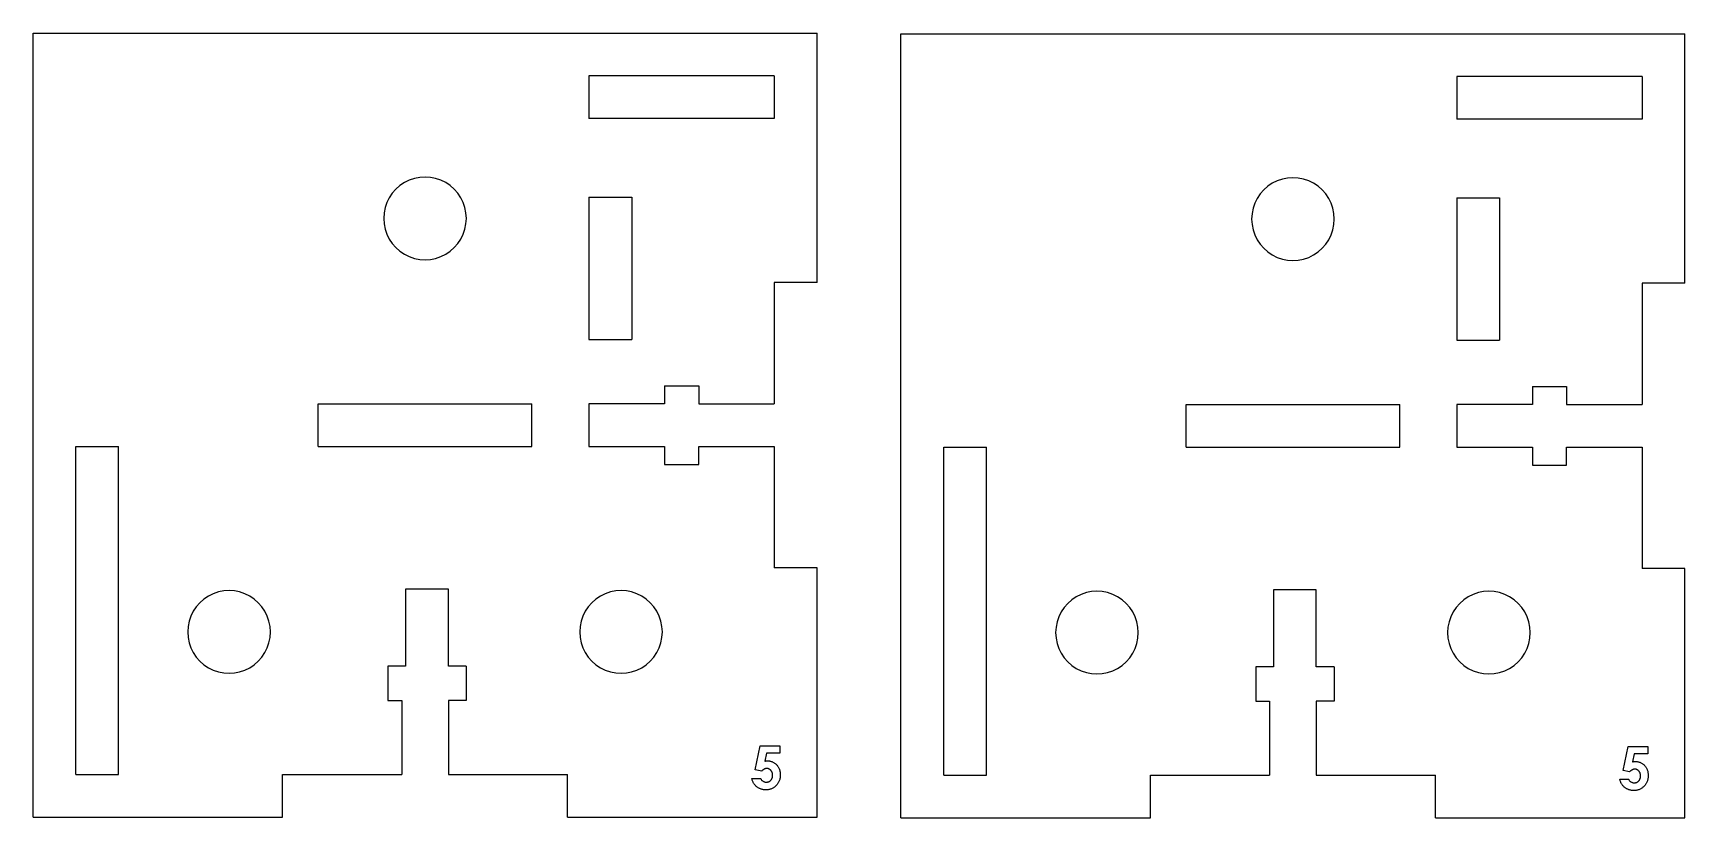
# Model space of a CAD drawing. Extents: x 0 to 116, y 0 to 55.
import ezdxf

# ---------------------------------------------------------------- set-up
doc = ezdxf.new("R2010")
doc.units = 0
doc.layers.add('Layer_1', color=7, linetype='CONTINUOUS')

msp = doc.modelspace()

# ---------------------------------------------------------------- linework, layer by layer
at = {"layer": 'Layer_1', "color": 7}
for points in [[(0.120758, 0.167973), (0.120758, 55.167976), (55.120758, 55.167976)], [(55.120758, 37.667977), (55.120758, 55.167976)], [(61.012274, 0.120758), (61.012274, 55.120761), (116.012274, 55.120761)], [(116.012274, 37.620762), (116.012274, 55.120761)], [(52.120757, 52.167977), (39.120756, 52.167977), (39.120756, 49.167975)], [(52.120757, 52.167977), (52.120757, 49.167975)], [(113.012273, 52.120762), (100.012272, 52.120762), (100.012272, 49.12076)], [(113.012273, 52.120762), (113.012273, 49.12076)], [(52.120757, 49.167975), (39.120756, 49.167975)], [(113.012273, 49.12076), (100.012272, 49.12076)], [(39.120756, 43.667975), (39.120756, 33.667977), (42.120758, 33.667977)], [(39.120756, 43.667975), (42.120758, 43.667975)], [(42.120758, 43.667975), (42.120758, 33.667977)], [(100.012272, 43.62076), (100.012272, 33.620762), (103.012274, 33.620762)], [(100.012272, 43.62076), (103.012274, 43.62076)], [(103.012274, 43.62076), (103.012274, 33.620762)], [(55.120758, 37.667977), (52.120757, 37.667977), (52.120757, 29.167973)], [(116.012274, 37.620762), (113.012273, 37.620762), (113.012273, 29.120758)], [(44.420757, 30.41797), (44.420757, 29.167973), (39.120756, 29.167973), (39.120756, 26.167968), (44.420757, 26.167968), (44.420757, 24.917971), (46.820758, 24.917971), (46.820758, 26.167968), (52.120757, 26.167968), (52.120757, 17.667964)], [(44.420757, 30.41797), (46.820758, 30.41797)], [(46.820758, 30.41797), (46.820758, 29.167973)], [(105.312273, 30.370755), (105.312273, 29.120758), (100.012272, 29.120758), (100.012272, 26.120753), (105.312273, 26.120753), (105.312273, 24.870756), (107.712274, 24.870756), (107.712274, 26.120753), (113.012273, 26.120753), (113.012273, 17.620749)], [(105.312273, 30.370755), (107.712274, 30.370755)], [(107.712274, 30.370755), (107.712274, 29.120758)], [(20.120758, 29.167973), (35.120756, 29.167973)], [(20.120758, 26.167968), (20.120758, 29.167973)], [(20.120758, 26.167968), (35.120756, 26.167968), (35.120756, 29.167973)], [(46.820758, 29.167973), (52.120757, 29.167973)], [(81.012274, 29.120758), (96.012272, 29.120758)], [(81.012274, 26.120753), (81.012274, 29.120758)], [(81.012274, 26.120753), (96.012272, 26.120753), (96.012272, 29.120758)], [(107.712274, 29.120758), (113.012273, 29.120758)], [(3.120758, 26.167968), (6.120758, 26.167968)], [(3.120758, 3.167977), (3.120758, 26.167968)], [(3.120758, 3.167977), (6.120758, 3.167977), (6.120758, 26.167968)], [(64.012274, 26.120753), (67.012274, 26.120753)], [(64.012274, 3.120762), (64.012274, 26.120753)], [(64.012274, 3.120762), (67.012274, 3.120762), (67.012274, 26.120753)], [(55.120758, 17.667964), (52.120757, 17.667964)], [(55.120758, 0.167973), (55.120758, 17.667964)], [(116.012274, 17.620749), (113.012273, 17.620749)], [(116.012274, 0.120758), (116.012274, 17.620749)], [(30.506222, 10.764191), (29.256222, 10.764191), (29.256222, 16.167988), (26.256223, 16.167988), (26.256223, 10.764191), (25.006223, 10.764191), (25.006223, 8.364182), (25.985292, 8.364182), (25.985292, 3.167977)], [(91.397738, 10.716976), (90.147738, 10.716976), (90.147738, 16.120773), (87.147739, 16.120773), (87.147739, 10.716976), (85.897739, 10.716976), (85.897739, 8.316967), (86.876808, 8.316967), (86.876808, 3.120762)], [(30.506222, 10.764191), (30.506222, 8.364182)], [(91.397738, 10.716976), (91.397738, 8.316967)], [(29.256222, 8.364182), (29.256222, 3.167977)], [(30.506222, 8.364182), (29.256222, 8.364182)], [(90.147738, 8.316967), (90.147738, 3.120762)], [(91.397738, 8.316967), (90.147738, 8.316967)], [(17.620758, 3.167977), (25.985292, 3.167977)], [(17.620758, 0.167973), (17.620758, 3.167977)], [(29.256222, 3.167977), (37.620757, 3.167977)], [(37.620757, 0.167973), (37.620757, 3.167977)], [(78.512274, 3.120762), (86.876808, 3.120762)], [(78.512274, 0.120758), (78.512274, 3.120762)], [(90.147738, 3.120762), (98.512273, 3.120762)], [(98.512273, 0.120758), (98.512273, 3.120762)], [(0.120758, 0.167973), (17.620758, 0.167973)], [(37.620757, 0.167973), (55.120758, 0.167973)], [(61.012274, 0.120758), (78.512274, 0.120758)], [(98.512273, 0.120758), (116.012274, 0.120758)]]:
    msp.add_lwpolyline(points, dxfattribs=at)
for points in [[(30.520758, 42.167976)], [(91.412274, 42.120761)], [(16.770758, 13.167984)], [(44.270757, 13.167984)], [(77.662274, 13.120769)], [(105.162273, 13.120769)]]:
    msp.add_lwpolyline(points, close=True, dxfattribs=at)
at = {"layer": 'Layer_1', "color": 1}
for points in [[(50.786622, 3.50331), (51.139388, 5.167989)], [(51.139388, 5.167989), (52.505373, 5.167989)], [(51.566071, 4.66798), (51.448882, 4.10066)], [(52.505373, 4.66798), (51.566071, 4.66798)], [(52.505373, 5.167989), (52.505373, 4.66798)], [(111.678138, 3.456095), (112.030904, 5.120774)], [(112.030904, 5.120774), (113.396889, 5.120774)], [(113.396889, 5.120774), (113.396889, 4.620765)], [(51.239747, 3.399355), (50.786622, 3.50331)], [(112.457587, 4.620765), (112.340398, 4.053445)], [(113.396889, 4.620765), (112.457587, 4.620765)], [(50.543835, 2.898737), (51.159218, 2.898737)], [(111.435351, 2.851522), (112.050734, 2.851522)], [(112.131263, 3.35214), (111.678138, 3.456095)]]:
    msp.add_lwpolyline(points, dxfattribs=at)
at = {"layer": 'Layer_1', "color": 7}
for points in [[(29.071069, 44.680347), (28.173648, 45.198622), (27.067868, 45.198622), (26.170447, 44.680347)], [(26.170447, 44.680347), (25.273026, 44.162073), (24.720373, 43.204303), (24.720758, 42.167976)], [(30.520758, 42.167976), (30.521143, 43.204303), (29.96849, 44.162073), (29.071069, 44.680347)], [(87.061963, 44.633133), (86.164542, 44.114858), (85.611889, 43.157088), (85.612274, 42.120761)], [(89.962585, 44.633133), (89.065164, 45.151407), (87.959384, 45.151407), (87.061963, 44.633133)], [(91.412274, 42.120761), (91.412659, 43.157088), (90.860006, 44.114858), (89.962585, 44.633133)], [(24.720758, 42.167976), (24.720373, 41.131649), (25.273026, 40.173879), (26.170447, 39.655605)], [(29.071069, 39.655605), (29.96849, 40.173879), (30.521143, 41.131649), (30.520758, 42.167976)], [(85.612274, 42.120761), (85.611889, 41.084435), (86.164542, 40.126664), (87.061963, 39.60839)], [(89.962585, 39.60839), (90.860006, 40.126664), (91.412659, 41.084435), (91.412274, 42.120761)], [(26.170447, 39.655605), (27.067868, 39.13733), (28.173648, 39.13733), (29.071069, 39.655605)], [(87.061963, 39.60839), (87.959384, 39.090115), (89.065164, 39.090115), (89.962585, 39.60839)], [(12.420758, 15.679458), (11.523495, 15.161423), (10.970758, 14.204054), (10.970758, 13.167984)], [(15.320758, 15.679458), (14.423495, 16.197493), (13.318021, 16.197493), (12.420758, 15.679458)], [(16.770758, 13.167984), (16.770758, 14.204054), (16.218021, 15.161423), (15.320758, 15.679458)], [(39.920757, 15.679458), (39.023494, 15.161423), (38.470757, 14.204054), (38.470757, 13.167984)], [(42.820757, 15.679458), (41.923494, 16.197493), (40.81802, 16.197493), (39.920757, 15.679458)], [(44.270757, 13.167984), (44.270757, 14.204054), (43.71802, 15.161423), (42.820757, 15.679458)], [(73.312274, 15.632243), (72.415011, 15.114208), (71.862274, 14.156839), (71.862274, 13.120769)], [(76.212274, 15.632243), (75.315011, 16.150278), (74.209537, 16.150278), (73.312274, 15.632243)], [(77.662274, 13.120769), (77.662274, 14.156839), (77.109537, 15.114208), (76.212274, 15.632243)], [(100.812273, 15.632243), (99.91501, 15.114208), (99.362273, 14.156839), (99.362273, 13.120769)], [(103.712273, 15.632243), (102.81501, 16.150278), (101.709536, 16.150278), (100.812273, 15.632243)], [(105.162273, 13.120769), (105.162273, 14.156839), (104.609536, 15.114208), (103.712273, 15.632243)], [(10.970758, 13.167984), (10.970758, 12.131914), (11.523495, 11.174545), (12.420758, 10.65651)], [(15.320758, 10.65651), (16.218021, 11.174545), (16.770758, 12.131914), (16.770758, 13.167984)], [(38.470757, 13.167984), (38.470757, 12.131914), (39.023494, 11.174545), (39.920757, 10.65651)], [(42.820757, 10.65651), (43.71802, 11.174545), (44.270757, 12.131914), (44.270757, 13.167984)], [(71.862274, 13.120769), (71.862274, 12.084699), (72.415011, 11.127331), (73.312274, 10.609295)], [(76.212274, 10.609295), (77.109537, 11.127331), (77.662274, 12.084699), (77.662274, 13.120769)], [(99.362273, 13.120769), (99.362273, 12.084699), (99.91501, 11.127331), (100.812273, 10.609296)], [(103.712273, 10.609296), (104.609536, 11.127331), (105.162273, 12.084699), (105.162273, 13.120769)], [(12.420758, 10.65651), (13.318021, 10.138475), (14.423495, 10.138475), (15.320758, 10.65651)], [(39.920757, 10.65651), (40.81802, 10.138475), (41.923494, 10.138475), (42.820757, 10.65651)], [(73.312274, 10.609295), (74.209537, 10.09126), (75.315011, 10.09126), (76.212274, 10.609295)], [(100.812273, 10.609296), (101.709536, 10.09126), (102.81501, 10.09126), (103.712273, 10.609296)]]:
    msp.add_open_spline(points, degree=3, dxfattribs=at)
at = {"layer": 'Layer_1', "color": 1}
for points in [[(51.326294, 3.483416), (51.311234, 3.470976), (51.296864, 3.458016), (51.283024, 3.444336)], [(51.370164, 3.515856), (51.355084, 3.505536), (51.340394, 3.494956), (51.326294, 3.483416)], [(51.414034, 3.542896), (51.398954, 3.534696), (51.384394, 3.525436), (51.370164, 3.515856)], [(51.458504, 3.564066), (51.443294, 3.557966), (51.428424, 3.550836), (51.414034, 3.542896)], [(51.448882, 4.10066), (51.464862, 4.10516), (51.480822, 4.10966), (51.496962, 4.11336)], [(51.502974, 3.579146), (51.487864, 3.574946), (51.473024, 3.569846), (51.458504, 3.564066)], [(51.496962, 4.11336), (51.512652, 4.11706), (51.528512, 4.11996), (51.544442, 4.12236)], [(51.548044, 3.588146), (51.532834, 3.585546), (51.517774, 3.583146), (51.502974, 3.579146)], [(51.544442, 4.12236), (51.559792, 4.12496), (51.575232, 4.12656), (51.590712, 4.12766)], [(51.593714, 3.591046), (51.578444, 3.591046), (51.563174, 3.591046), (51.548044, 3.588146)], [(51.590712, 4.12766), (51.605292, 4.12766), (51.619942, 4.13026), (51.634582, 4.13026)], [(51.635702, 3.589464), (51.621762, 3.592064), (51.607692, 3.592064), (51.593632, 3.592064)], [(51.634579, 4.129526), (51.666479, 4.129526), (51.698379, 4.126926), (51.730129, 4.125326)], [(51.675962, 3.582864), (51.662652, 3.585764), (51.649222, 3.588164), (51.635702, 3.589464)], [(51.715022, 3.572544), (51.702192, 3.576544), (51.689122, 3.579944), (51.675962, 3.582864)], [(51.752282, 3.557994), (51.740212, 3.563594), (51.727732, 3.568314), (51.715022, 3.572544)], [(51.730129, 4.125326), (51.760969, 4.122726), (51.791669, 4.118226), (51.822079, 4.112096)], [(51.787742, 3.538674), (51.776232, 3.545574), (51.764482, 3.552164), (51.752282, 3.557994)], [(51.822002, 3.515924), (51.810992, 3.524124), (51.799482, 3.531534), (51.787742, 3.538674)], [(51.854452, 3.488884), (51.844132, 3.498384), (51.833312, 3.507674), (51.822002, 3.515924)], [(51.822079, 4.112096), (51.851469, 4.106296), (51.880579, 4.099136), (51.909219, 4.090396)], [(51.885102, 3.457634), (51.875302, 3.468484), (51.865152, 3.479064), (51.854452, 3.488884)], [(51.909219, 4.090396), (51.937599, 4.081696), (51.965519, 4.071606), (51.992749, 4.059756)], [(51.992749, 4.059756), (52.019899, 4.048116), (52.046369, 4.034626), (52.072079, 4.020096)], [(52.072079, 4.020096), (52.097929, 4.005276), (52.123009, 3.989296), (52.147199, 3.972026)], [(52.147199, 3.972026), (52.171809, 3.954566), (52.195489, 3.935566), (52.218109, 3.915536)], [(52.218109, 3.915536), (52.241449, 3.894896), (52.263629, 3.872906), (52.284819, 3.850026)], [(52.284819, 3.850026), (52.306169, 3.827006), (52.326509, 3.802926), (52.345519, 3.777896)], [(52.345519, 3.777896), (52.364439, 3.753026), (52.382069, 3.727066), (52.398409, 3.700376)], [(52.398409, 3.700376), (52.414599, 3.673916), (52.429519, 3.646636), (52.442879, 3.618646)], [(52.442879, 3.618646), (52.456429, 3.590256), (52.468329, 3.561126), (52.478939, 3.531516)], [(52.478939, 3.531516), (52.489739, 3.501306), (52.499149, 3.470606), (52.507179, 3.439546)], [(112.30555, 3.495681), (112.29047, 3.487481), (112.27591, 3.478221), (112.26168, 3.468641)], [(112.35002, 3.516851), (112.33481, 3.510751), (112.31994, 3.503621), (112.30555, 3.495681)], [(112.340398, 4.053445), (112.356378, 4.057945), (112.372338, 4.062445), (112.388478, 4.066145)], [(112.39449, 3.531931), (112.37938, 3.527731), (112.36454, 3.522631), (112.35002, 3.516851)], [(112.388478, 4.066145), (112.404168, 4.069845), (112.420028, 4.072745), (112.435958, 4.075145)], [(112.43956, 3.540931), (112.42435, 3.538331), (112.40929, 3.535931), (112.39449, 3.531931)], [(112.435958, 4.075145), (112.451308, 4.077745), (112.466748, 4.079345), (112.482228, 4.080445)], [(112.48523, 3.543831), (112.46996, 3.543831), (112.45469, 3.543831), (112.43956, 3.540931)], [(112.482228, 4.080445), (112.496808, 4.080445), (112.511458, 4.083045), (112.526098, 4.083045)], [(112.527218, 3.542249), (112.513278, 3.544849), (112.499208, 3.544849), (112.485148, 3.544849)], [(112.526095, 4.082311), (112.557995, 4.082311), (112.589895, 4.079711), (112.621645, 4.078111)], [(112.567478, 3.535649), (112.554168, 3.538549), (112.540738, 3.540949), (112.527218, 3.542249)], [(112.606538, 3.525329), (112.593708, 3.529329), (112.580638, 3.532729), (112.567478, 3.535649)], [(112.643798, 3.510779), (112.631728, 3.516379), (112.619248, 3.521099), (112.606538, 3.525329)], [(112.621645, 4.078111), (112.652485, 4.075511), (112.683185, 4.071011), (112.713595, 4.064881)], [(112.679258, 3.491459), (112.667748, 3.498359), (112.655998, 3.504949), (112.643798, 3.510779)], [(112.713518, 3.468709), (112.702508, 3.476909), (112.690998, 3.484319), (112.679258, 3.491459)], [(112.713595, 4.064881), (112.742985, 4.059081), (112.772095, 4.051921), (112.800735, 4.043181)], [(112.800735, 4.043181), (112.829115, 4.034481), (112.857035, 4.024391), (112.884265, 4.012541)], [(112.884265, 4.012541), (112.911415, 4.000901), (112.937885, 3.987411), (112.963595, 3.972881)], [(112.963595, 3.972881), (112.989445, 3.958061), (113.014525, 3.942081), (113.038715, 3.924811)], [(113.038715, 3.924811), (113.063325, 3.907351), (113.087005, 3.888351), (113.109625, 3.868321)], [(113.109625, 3.868321), (113.132965, 3.847681), (113.155145, 3.825691), (113.176335, 3.802811)], [(113.176335, 3.802811), (113.197685, 3.779791), (113.218025, 3.755711), (113.237035, 3.730681)], [(113.237035, 3.730681), (113.255955, 3.705811), (113.273585, 3.679851), (113.289925, 3.653161)], [(113.289925, 3.653161), (113.306115, 3.626701), (113.321035, 3.599421), (113.334395, 3.571431)], [(113.334395, 3.571431), (113.347945, 3.543041), (113.359845, 3.513911), (113.370455, 3.484301)], [(113.370455, 3.484301), (113.381255, 3.454091), (113.390665, 3.423391), (113.398695, 3.392331)], [(50.56786, 2.807514), (50.55896, 2.837734), (50.5514, 2.868294), (50.54384, 2.898854)], [(50.59731, 2.720964), (50.58625, 2.749354), (50.57646, 2.778274), (50.56786, 2.807514)], [(50.63277, 2.639844), (50.61994, 2.666434), (50.60803, 2.693474), (50.59731, 2.720964)], [(50.67363, 2.562904), (50.65889, 2.588044), (50.64539, 2.613674), (50.63277, 2.639844)], [(50.72051, 2.491414), (50.70374, 2.514434), (50.6881, 2.538354), (50.67363, 2.562904)], [(50.77339, 2.425294), (50.75482, 2.446464), (50.73711, 2.468584), (50.72051, 2.491414)], [(50.83229, 2.363404), (50.81176, 2.383244), (50.79214, 2.403834), (50.77339, 2.425294)], [(50.89659, 2.306914), (50.87431, 2.324644), (50.85285, 2.343614), (50.83229, 2.363404)], [(51.159218, 2.898737), (51.170468, 2.877567), (51.181708, 2.856377), (51.194678, 2.836247)], [(51.194678, 2.836247), (51.206898, 2.817197), (51.220658, 2.799177), (51.235538, 2.782167)], [(51.235538, 2.782167), (51.249908, 2.765767), (51.265368, 2.750257), (51.281818, 2.735887)], [(51.283024, 3.444336), (51.268184, 3.429786), (51.253974, 3.414486), (51.239754, 3.399276)], [(51.281818, 2.735887), (51.297878, 2.721867), (51.314898, 2.708847), (51.332898, 2.697417)], [(51.332898, 2.697417), (51.350518, 2.686307), (51.369108, 2.676517), (51.388188, 2.667967)], [(51.388188, 2.667967), (51.407128, 2.659467), (51.426558, 2.652097), (51.446478, 2.646267)], [(51.446478, 2.646267), (51.466538, 2.640467), (51.487068, 2.636217), (51.507778, 2.633567)], [(51.507778, 2.633567), (51.528888, 2.630967), (51.550188, 2.630167), (51.571478, 2.629367)], [(51.571479, 2.629524), (51.586319, 2.629524), (51.601159, 2.629524), (51.615949, 2.632124)], [(51.615949, 2.632124), (51.630259, 2.632124), (51.644529, 2.635324), (51.658619, 2.638224)], [(51.658619, 2.638224), (51.672429, 2.641124), (51.686089, 2.644624), (51.699489, 2.649074)], [(51.699489, 2.649074), (51.712749, 2.653274), (51.725789, 2.658374), (51.738549, 2.664154)], [(51.738549, 2.664154), (51.751509, 2.669954), (51.764189, 2.676324), (51.776409, 2.683474)], [(51.776409, 2.683474), (51.788659, 2.690574), (51.800429, 2.698554), (51.811869, 2.707024)], [(51.811869, 2.707024), (51.823699, 2.715724), (51.835149, 2.725014), (51.846129, 2.734674)], [(51.846129, 2.734674), (51.857449, 2.744724), (51.868299, 2.755314), (51.878579, 2.766534)], [(51.878579, 2.766534), (51.888979, 2.777914), (51.898819, 2.789554), (51.908029, 2.801984)], [(51.913352, 3.423374), (51.904552, 3.435284), (51.895012, 3.446654), (51.885102, 3.457634)], [(51.908029, 2.801984), (51.917229, 2.814154), (51.925759, 2.826854), (51.933879, 2.839844)], [(51.937982, 3.386124), (51.930482, 3.399094), (51.922242, 3.411524), (51.913352, 3.423374)], [(51.933879, 2.839844), (51.941879, 2.852804), (51.949519, 2.865774), (51.956109, 2.879504)], [(51.958412, 3.347074), (51.952212, 3.360304), (51.945422, 3.373534), (51.937982, 3.386124)], [(51.956109, 2.879504), (51.962809, 2.893264), (51.968439, 2.907654), (51.973549, 2.922154)], [(51.975242, 3.305584), (51.970342, 3.319604), (51.964682, 3.333524), (51.958412, 3.347074)], [(51.973549, 2.922154), (51.978749, 2.936974), (51.983349, 2.952024), (51.987359, 2.967244)], [(51.988472, 3.261714), (51.984672, 3.276534), (51.980372, 3.291194), (51.975242, 3.305584)], [(51.987359, 2.967244), (51.991459, 2.982854), (51.994859, 2.998754), (51.997569, 3.014714)], [(51.998072, 3.215444), (51.995672, 3.231054), (51.992372, 3.246454), (51.988472, 3.261714)], [(51.997569, 3.014714), (52.000369, 3.031114), (52.002369, 3.047894), (52.003569, 3.064614)], [(52.003472, 3.167374), (52.002372, 3.183514), (52.000572, 3.199524), (51.998072, 3.215444)], [(52.005372, 3.116304), (52.005107, 3.133234), (52.004578, 3.150384), (52.003472, 3.167374)], [(52.003569, 3.064614), (52.004869, 3.082074), (52.005169, 3.099434), (52.005469, 3.116894)], [(52.176653, 2.321816), (52.151433, 2.300126), (52.125193, 2.279616), (52.097923, 2.260536)], [(52.251773, 2.392756), (52.227803, 2.367886), (52.202773, 2.344286), (52.176653, 2.321816)], [(52.320283, 2.470276), (52.298693, 2.443346), (52.275773, 2.417516), (52.251773, 2.392756)], [(52.379773, 2.552586), (52.361353, 2.524166), (52.341463, 2.496676), (52.320283, 2.470276)], [(52.429653, 2.638526), (52.414413, 2.609106), (52.397793, 2.580396), (52.379773, 2.552586)], [(52.471123, 2.729276), (52.458903, 2.698346), (52.444983, 2.668076), (52.429653, 2.638526)], [(52.502973, 2.824236), (52.493973, 2.792086), (52.483393, 2.760336), (52.471123, 2.729276)], [(52.525803, 2.923396), (52.519803, 2.889976), (52.512173, 2.856906), (52.502973, 2.824236)], [(52.507179, 3.439546), (52.515479, 3.407636), (52.522239, 3.375336), (52.527609, 3.342816)], [(52.539033, 3.027351), (52.536333, 2.992531), (52.531933, 2.957791), (52.525803, 2.923396)], [(52.527609, 3.342816), (52.533209, 3.309156), (52.537209, 3.275236), (52.539619, 3.241242)], [(52.543833, 3.134931), (52.542733, 3.099031), (52.541733, 3.063151), (52.539033, 3.027351)], [(52.539619, 3.241242), (52.542219, 3.205842), (52.543019, 3.170362), (52.543819, 3.134879)], [(111.459376, 2.760299), (111.450476, 2.790519), (111.442916, 2.821079), (111.435356, 2.851639)], [(111.488826, 2.673749), (111.477766, 2.702139), (111.467976, 2.731059), (111.459376, 2.760299)], [(111.524286, 2.592629), (111.511456, 2.619219), (111.499546, 2.646259), (111.488826, 2.673749)], [(111.565146, 2.515689), (111.550406, 2.540829), (111.536906, 2.566459), (111.524286, 2.592629)], [(111.612026, 2.444199), (111.595256, 2.467219), (111.579616, 2.491139), (111.565146, 2.515689)], [(111.664906, 2.378079), (111.646336, 2.399249), (111.628626, 2.421369), (111.612026, 2.444199)], [(111.723806, 2.316189), (111.703276, 2.336029), (111.683656, 2.356619), (111.664906, 2.378079)], [(112.050734, 2.851522), (112.061984, 2.830352), (112.073224, 2.809162), (112.086194, 2.789032)], [(112.086194, 2.789032), (112.098414, 2.769982), (112.112174, 2.751962), (112.127054, 2.734952)], [(112.127054, 2.734952), (112.141424, 2.718552), (112.156884, 2.703042), (112.173334, 2.688672)], [(112.17454, 3.397121), (112.1597, 3.382571), (112.14549, 3.367271), (112.13127, 3.352061)], [(112.173334, 2.688672), (112.189394, 2.674652), (112.206414, 2.661632), (112.224414, 2.650202)], [(112.21781, 3.436201), (112.20275, 3.423761), (112.18838, 3.410801), (112.17454, 3.397121)], [(112.26168, 3.468641), (112.2466, 3.458321), (112.23191, 3.447741), (112.21781, 3.436201)], [(112.224414, 2.650202), (112.242034, 2.639092), (112.260624, 2.629302), (112.279704, 2.620752)], [(112.279704, 2.620752), (112.298644, 2.612252), (112.318074, 2.604882), (112.337994, 2.599052)], [(112.337994, 2.599052), (112.358054, 2.593252), (112.378584, 2.589002), (112.399294, 2.586352)], [(112.399294, 2.586352), (112.420404, 2.583752), (112.441704, 2.582952), (112.462994, 2.582152)], [(112.462995, 2.582309), (112.477835, 2.582309), (112.492675, 2.582309), (112.507465, 2.584909)], [(112.507465, 2.584909), (112.521775, 2.584909), (112.536045, 2.588109), (112.550135, 2.591009)], [(112.550135, 2.591009), (112.563945, 2.593909), (112.577605, 2.597409), (112.591005, 2.601859)], [(112.591005, 2.601859), (112.604265, 2.606059), (112.617305, 2.611159), (112.630065, 2.616939)], [(112.630065, 2.616939), (112.643025, 2.622739), (112.655705, 2.629109), (112.667925, 2.636259)], [(112.667925, 2.636259), (112.680175, 2.643359), (112.691945, 2.651339), (112.703385, 2.659809)], [(112.703385, 2.659809), (112.715215, 2.668509), (112.726665, 2.677799), (112.737645, 2.687459)], [(112.745968, 3.441669), (112.735648, 3.451169), (112.724828, 3.460459), (112.713518, 3.468709)], [(112.737645, 2.687459), (112.748965, 2.697509), (112.759815, 2.708099), (112.770095, 2.719319)], [(112.776618, 3.410419), (112.766818, 3.421269), (112.756668, 3.431849), (112.745968, 3.441669)], [(112.770095, 2.719319), (112.780495, 2.730699), (112.790335, 2.742339), (112.799545, 2.754769)], [(112.804868, 3.376159), (112.796068, 3.388069), (112.786528, 3.399439), (112.776618, 3.410419)], [(112.799545, 2.754769), (112.808745, 2.766939), (112.817275, 2.779639), (112.825395, 2.792629)], [(112.829498, 3.338909), (112.821998, 3.351879), (112.813758, 3.364309), (112.804868, 3.376159)], [(112.825395, 2.792629), (112.833395, 2.805589), (112.841035, 2.818559), (112.847625, 2.832289)], [(112.849928, 3.299859), (112.843728, 3.313089), (112.836938, 3.326319), (112.829498, 3.338909)], [(112.847625, 2.832289), (112.854325, 2.846049), (112.859955, 2.860439), (112.865065, 2.874939)], [(112.866758, 3.258369), (112.861858, 3.272389), (112.856198, 3.286309), (112.849928, 3.299859)], [(112.865065, 2.874939), (112.870265, 2.889759), (112.874865, 2.904809), (112.878875, 2.920029)], [(112.879988, 3.214499), (112.876188, 3.229319), (112.871888, 3.243979), (112.866758, 3.258369)], [(112.878875, 2.920029), (112.882975, 2.935639), (112.886375, 2.951539), (112.889085, 2.967499)], [(112.889588, 3.168229), (112.887188, 3.183839), (112.883888, 3.199239), (112.879988, 3.214499)], [(112.889085, 2.967499), (112.891885, 2.983899), (112.893885, 3.000679), (112.895085, 3.017399)], [(112.894988, 3.120159), (112.893888, 3.136299), (112.892088, 3.152309), (112.889588, 3.168229)], [(112.896888, 3.069089), (112.896623, 3.086019), (112.896094, 3.103169), (112.894988, 3.120159)], [(112.895085, 3.017399), (112.896385, 3.034859), (112.896685, 3.052219), (112.896985, 3.069679)], [(113.143289, 2.345541), (113.119319, 2.320671), (113.094289, 2.297071), (113.068169, 2.274601)], [(113.211799, 2.423061), (113.190209, 2.396131), (113.167289, 2.370301), (113.143289, 2.345541)], [(113.271289, 2.505371), (113.252869, 2.476951), (113.232979, 2.449461), (113.211799, 2.423061)], [(113.321169, 2.591311), (113.305929, 2.561891), (113.289309, 2.533181), (113.271289, 2.505371)], [(113.362639, 2.682061), (113.350419, 2.651131), (113.336499, 2.620861), (113.321169, 2.591311)], [(113.394489, 2.777021), (113.385489, 2.744871), (113.374909, 2.713121), (113.362639, 2.682061)], [(113.417319, 2.876181), (113.411319, 2.842761), (113.403689, 2.809691), (113.394489, 2.777021)], [(113.398695, 3.392331), (113.406995, 3.360421), (113.413755, 3.328121), (113.419125, 3.295601)], [(113.430549, 2.980136), (113.427849, 2.945316), (113.423449, 2.910576), (113.417319, 2.876181)], [(113.419125, 3.295601), (113.424725, 3.261941), (113.428725, 3.228021), (113.431135, 3.194027)], [(113.435349, 3.087716), (113.434249, 3.051816), (113.433249, 3.015936), (113.430549, 2.980136)], [(113.431135, 3.194027), (113.433735, 3.158627), (113.434535, 3.123147), (113.435335, 3.087664)], [(50.9657, 2.256434), (50.94197, 2.272314), (50.91887, 2.289054), (50.89659, 2.306914)], [(51.03782, 2.212564), (51.01316, 2.226054), (50.98912, 2.240794), (50.9657, 2.256434)], [(51.11354, 2.175284), (51.08774, 2.186394), (51.06247, 2.198834), (51.03782, 2.212564)], [(51.19227, 2.145254), (51.16563, 2.154254), (51.13931, 2.164044), (51.11354, 2.175284)], [(51.2746, 2.121174), (51.24683, 2.128074), (51.21938, 2.135994), (51.19227, 2.145254)], [(51.35994, 2.104244), (51.33126, 2.108444), (51.30277, 2.114044), (51.2746, 2.121174)], [(51.44888, 2.094744), (51.41913, 2.097344), (51.38944, 2.099744), (51.35994, 2.104244)], [(51.54083, 2.091044), (51.51016, 2.091044), (51.47949, 2.093644), (51.44888, 2.094744)], [(51.643603, 2.095876), (51.609433, 2.092976), (51.575133, 2.092176), (51.540839, 2.091076)], [(51.742163, 2.109636), (51.709593, 2.103336), (51.676663, 2.098526), (51.643603, 2.095876)], [(51.837113, 2.133716), (51.805903, 2.123916), (51.774213, 2.115986), (51.742163, 2.109636)], [(51.927853, 2.166766), (51.898173, 2.154326), (51.867873, 2.143216), (51.837113, 2.133716)], [(52.014993, 2.208836), (51.986723, 2.193226), (51.957593, 2.179306), (51.927853, 2.166766)], [(52.097923, 2.260536), (52.071223, 2.241746), (52.043543, 2.224556), (52.014993, 2.208836)], [(111.788106, 2.259699), (111.765826, 2.277429), (111.744366, 2.296399), (111.723806, 2.316189)], [(111.857216, 2.209219), (111.833486, 2.225099), (111.810386, 2.241839), (111.788106, 2.259699)], [(111.929336, 2.165349), (111.904676, 2.178839), (111.880636, 2.193579), (111.857216, 2.209219)], [(112.005056, 2.128069), (111.979256, 2.139179), (111.953986, 2.151619), (111.929336, 2.165349)], [(112.083786, 2.098039), (112.057146, 2.107039), (112.030826, 2.116829), (112.005056, 2.128069)], [(112.166116, 2.073959), (112.138346, 2.080859), (112.110896, 2.088779), (112.083786, 2.098039)], [(112.251456, 2.057029), (112.222776, 2.061229), (112.194286, 2.066829), (112.166116, 2.073959)], [(112.340396, 2.047529), (112.310646, 2.050129), (112.280956, 2.052529), (112.251456, 2.057029)], [(112.432346, 2.043829), (112.401676, 2.043829), (112.371006, 2.046429), (112.340396, 2.047529)], [(112.535119, 2.048661), (112.500949, 2.045761), (112.466649, 2.044961), (112.432355, 2.043861)], [(112.633679, 2.062421), (112.601109, 2.056121), (112.568179, 2.051311), (112.535119, 2.048661)], [(112.728629, 2.086501), (112.697419, 2.076701), (112.665729, 2.068771), (112.633679, 2.062421)], [(112.819369, 2.119551), (112.789689, 2.107111), (112.759389, 2.096001), (112.728629, 2.086501)], [(112.906509, 2.161621), (112.878239, 2.146011), (112.849109, 2.132091), (112.819369, 2.119551)], [(112.989439, 2.213321), (112.962739, 2.194531), (112.935059, 2.177341), (112.906509, 2.161621)], [(113.068169, 2.274601), (113.042949, 2.252911), (113.016709, 2.232401), (112.989439, 2.213321)]]:
    msp.add_open_spline(points, degree=3, dxfattribs=at)

doc.saveas('drawing.dxf')
